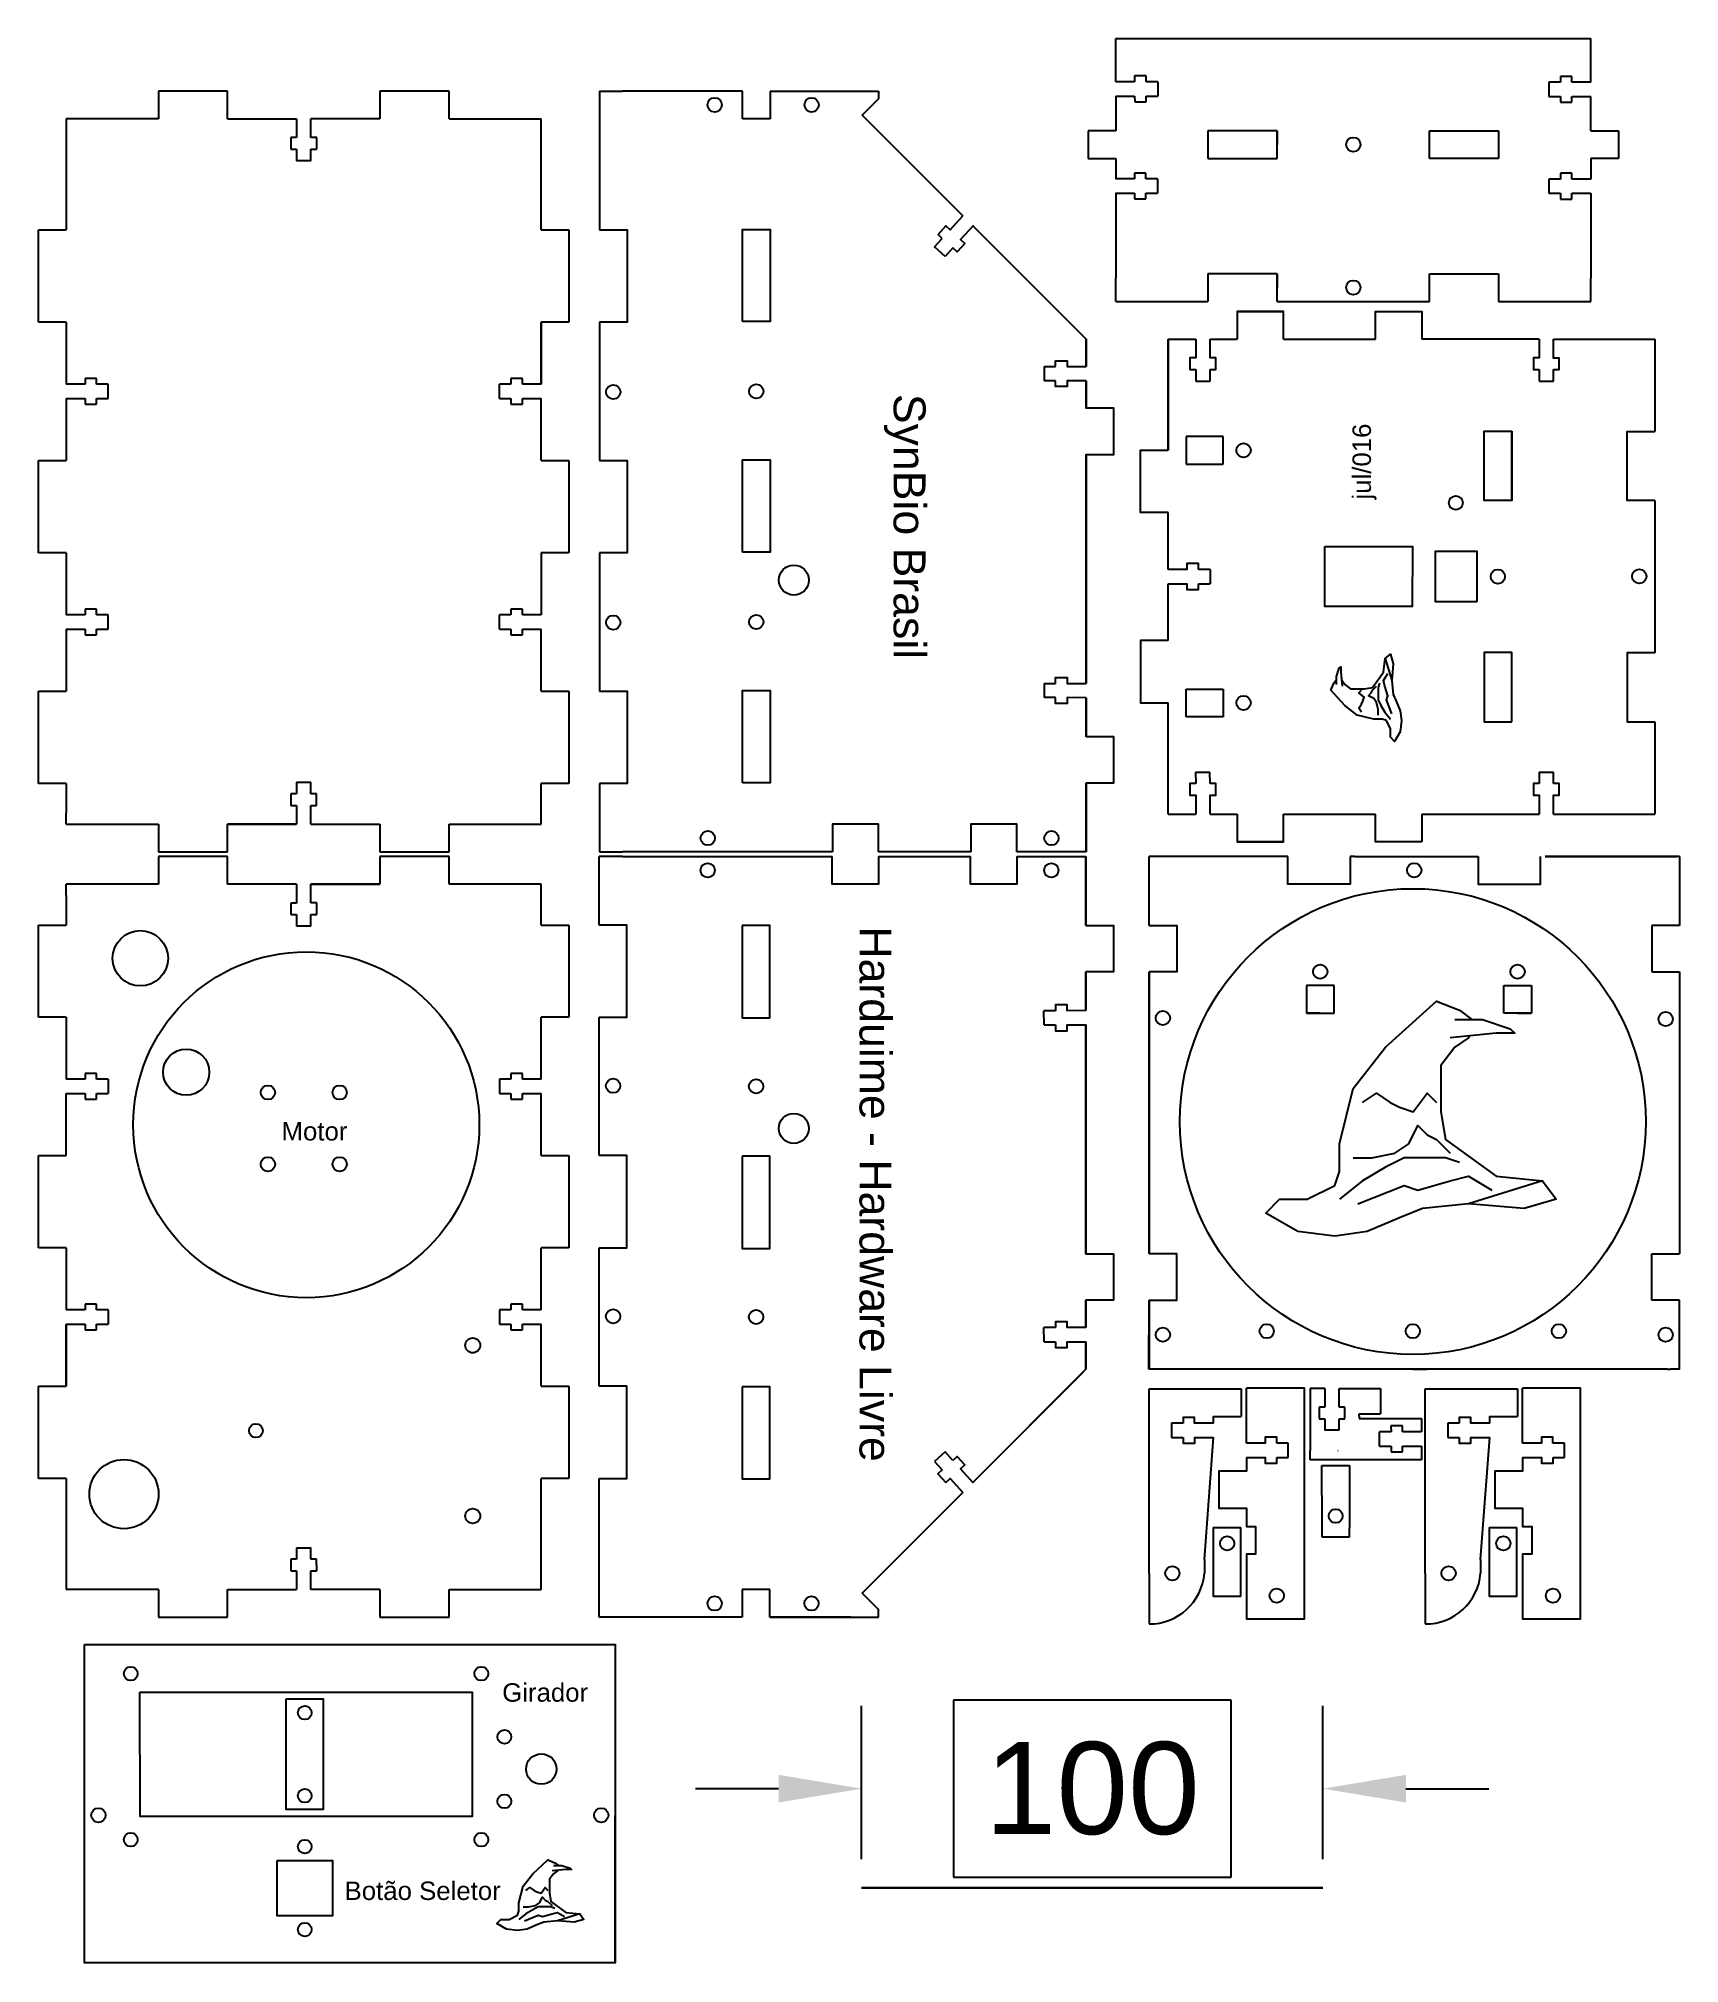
# Model space of a CAD drawing. Header units: inches. Extents: x 523 to 879, y 142 to 559.
import ezdxf

# ---------------------------------------------------------------- set-up
doc = ezdxf.new("R2010")
doc.units = ezdxf.units.IN
doc.header["$MEASUREMENT"] = 0
doc.layers.get('0').update_dxf_attribs({"color": 254, "true_color": 0xc2ced6})
doc.layers.add('Corte', color=3, linetype='Continuous')
doc.layers.add('Guia', color=1, linetype='Continuous')
doc.styles.add('Annotative', font='arial.ttf')
doc.styles.get("Standard").update_dxf_attribs({"font": 'arial.ttf', "height": 40})
doc.dimstyles.new('Annotative', dxfattribs={"dimscale": 0, "dimtxt": 0.2, "dimasz": 0.18, "dimexe": 0.18, "dimexo": 0.0625, "dimgap": -0.09, "dimtad": 0, "dimtih": 1, "dimtoh": 1, "dimdec": 0, "dimzin": 0, "dimdsep": 46, "dimtxsty": 'Annotative', "dimcen": 0.09, "dimclrt": 7, "dimadec": 0, "dimazin": 0, "dimtfac": 1, "dimtdec": 0, "dimtofl": 0, "dimtmove": 0, "dimatfit": 3, "dimfxl": 1, "dimtolj": 1, "dimtzin": 0, "dimarcsym": 0})

# ---------------------------------------------------------------- blocks, each defined once
blk = doc.blocks.new('*D8')
at = {"color": 0, "lineweight": -2, "transparency": 16777216}
for p, q in [((701.65, 164.59), (701.65, 197.85)), ((781.77, 199.07), (721.53, 199.07)), ((721.53, 199.07), (721.53, 160.64)), ((781.77, 160.64), (781.77, 199.07)), ((801.65, 164.59), (801.65, 197.85)), ((683.65, 179.85), (665.65, 179.85)), ((819.65, 179.85), (837.65, 179.85)), ((721.53, 160.64), (781.77, 160.64))]:
    blk.add_line(p, q, dxfattribs=at)
at = {"color": 0, "transparency": 16777216}
for points in [[(683.65, 182.85), (683.65, 176.85), (701.65, 179.85)], [(819.65, 182.85), (819.65, 176.85), (801.65, 179.85)]]:
    blk.add_solid(points, dxfattribs=at)
at = {"layer": 'Defpoints', "color": 0, "transparency": 16777216}
for p in [(801.65, 179.85), (701.65, 158.34), (801.65, 158.34)]:
    blk.add_point(p, dxfattribs=at)
at = {"color": 7, "transparency": 16777216, "insert": (751.65, 179.85), "char_height": 20, "attachment_point": 5, "style": 'Annotative'}
blk.add_mtext('\\A1;100', dxfattribs=at)

msp = doc.modelspace()

# ---------------------------------------------------------------- linework, layer by layer
at = {"color": 18, "lineweight": 30, "true_color": 0x000000}
msp.add_line((701.65, 158.34), (801.65, 158.34), dxfattribs=at)
at = {"layer": 'Corte'}
for points in [[(805.68, 420.24), (805.8, 420.16), (806.4, 419.26), (807.6, 418.36), (810.6, 418.36), (812.4, 418.66), (814.8, 421.96), (815.11, 424.96), (816.31, 425.86), (816.91, 423.76), (816.6, 420.16), (816.9, 417.16), (817.5, 415.66), (818.4, 413.56), (818.7, 411.46), (818.4, 409.06), (817.2, 406.96), (816.3, 407.86), (816.3, 409.66), (815.4, 411.46)], [(804.6, 419.26), (804.6, 421.06), (805.2, 422.86), (805.5, 423.16), (805.5, 421.96), (805.8, 418.96)], [(816.6, 412.96), (815.4, 415.96), (815.7, 416.86), (815.1, 418.96), (814.8, 420.16), (815.7, 421.66)], [(815.11, 424.96), (816.6, 420.16)], [(815.4, 411.46), (814.5, 411.76), (812.7, 411.76), (809.1, 412.66), (806.4, 414.76), (803.4, 418.06), (804, 419.56), (804.6, 420.36)], [(810, 413.26), (809.4, 414.16), (810, 415.06), (810.3, 415.66), (810.6, 416.56), (809.4, 417.46), (810, 418.06)], [(813.6, 412.66), (813.6, 413.86), (813.3, 415.36), (812.7, 416.26), (811.5, 416.86), (812.1, 417.46), (812.4, 418.06), (813.3, 418.96)], [(813.9, 419.56), (813.6, 418.66), (813.6, 418.06), (813.6, 417.16), (813.6, 415.96), (814.2, 414.76), (815.1, 413.26), (816.3, 411.76)], [(804.24, 310.66), (805.24, 313.66), (805.24, 319.66), (808.24, 331.66), (815.24, 340.66), (826.24, 350.66), (831.24, 348.66), (833.91, 346.66)], [(830.24, 346.66), (836.24, 346.66), (842.24, 344.66), (843.24, 343.66), (839.24, 343.66), (829.24, 342.66)], [(833.52, 343.08), (833.24, 342.66), (830.24, 340.66), (827.24, 336.66), (827.24, 326.66), (828.24, 320.66), (839.24, 312.66), (849.24, 311.66), (852.24, 307.66), (845.24, 305.66), (833.24, 306.66), (823.24, 305.66), (818.24, 303.66), (811.24, 300.66), (804.24, 299.66), (796.24, 300.66), (789.24, 304.66), (792.24, 307.66), (798.24, 307.66), (804.24, 310.66)], [(810.24, 328.66), (813.24, 330.66), (816.24, 328.66), (818.24, 327.66), (821.24, 326.66), (824.24, 330.66), (826.24, 328.66)], [(808.24, 316.66), (812.24, 316.66), (817.24, 317.66), (820.24, 319.66), (822.24, 323.66), (824.24, 321.66), (826.24, 320.66), (829.24, 317.66)], [(831.24, 315.66), (828.24, 316.66), (826.24, 316.66), (823.24, 316.66), (819.24, 316.66), (815.24, 314.66), (810.24, 311.66), (805.24, 307.66)], [(809.24, 306.66), (819.24, 310.66), (822.24, 309.66), (829.24, 311.66), (833.24, 312.66), (838.24, 309.66)], [(849.24, 311.66), (833.24, 306.66)], [(627.05, 152.4), (627.35, 153.3), (627.35, 155.1), (628.25, 158.7), (630.35, 161.4), (633.65, 164.4), (635.15, 163.8), (635.95, 163.2)], [(634.85, 163.2), (636.65, 163.2), (638.45, 162.6), (638.75, 162.3), (637.55, 162.3), (634.55, 162)], [(635.84, 162.13), (635.75, 162), (634.85, 161.4), (633.95, 160.2), (633.95, 157.2), (634.25, 155.4), (637.55, 153), (640.55, 152.7), (641.45, 151.5), (639.35, 150.9), (635.75, 151.2), (632.75, 150.9), (631.25, 150.3), (629.15, 149.4), (627.05, 149.1), (624.65, 149.4), (622.55, 150.6), (623.45, 151.5), (625.25, 151.5), (627.05, 152.4)], [(628.25, 154.2), (629.45, 154.2), (630.95, 154.5), (631.85, 155.1), (632.45, 156.3), (633.05, 155.7), (633.65, 155.4), (634.55, 154.5)], [(628.85, 157.8), (629.75, 158.4), (630.65, 157.8), (631.25, 157.5), (632.15, 157.2), (633.05, 158.4), (633.65, 157.8)], [(635.15, 153.9), (634.25, 154.2), (633.65, 154.2), (632.75, 154.2), (631.55, 154.2), (630.35, 153.6), (628.85, 152.7), (627.35, 151.5)], [(628.55, 151.2), (631.55, 152.4), (632.45, 152.1), (634.55, 152.7), (635.75, 153), (637.25, 152.1)], [(640.55, 152.7), (635.75, 151.2)]]:
    msp.add_lwpolyline(points, dxfattribs=at)
msp.add_circle((581.25, 323.82), 37.5, dxfattribs=at)
at = {"layer": 'Guia'}
for p, q in [((756.73, 550), (756.73, 559.38)), ((756.73, 559.38), (859.73, 559.38)), ((859.73, 549.92), (859.73, 559.38)), ((763.33, 551.26), (760.83, 551.26)), ((760.83, 551.26), (760.83, 550.01)), ((763.33, 550.01), (763.33, 551.26)), ((855.63, 551.17), (853.13, 551.17)), ((853.13, 551.17), (853.13, 549.92)), ((855.63, 549.92), (855.63, 551.17)), ((564.21, 547.98), (549.21, 547.98)), ((549.21, 547.98), (549.21, 541.98)), ((564.21, 541.98), (564.21, 547.98)), ((612.21, 547.98), (597.21, 547.98)), ((597.21, 547.98), (597.21, 541.98)), ((612.21, 541.98), (612.21, 547.98)), ((644.8, 547.98), (644.8, 517.86)), ((644.8, 547.98), (649.8, 547.98)), ((675.8, 547.98), (649.8, 547.98)), ((675.8, 541.98), (675.8, 547.98)), ((681.8, 547.98), (699.3, 547.98)), ((681.8, 547.98), (681.8, 541.98)), ((699.3, 547.98), (705.3, 547.98)), ((705.3, 547.98), (705.3, 546.28)), ((705.3, 547.98), (705.3, 546.28)), ((760.83, 550.01), (756.73, 550)), ((756.73, 546.9), (760.83, 546.91)), ((756.73, 546.9), (756.73, 539.38)), ((760.83, 546.91), (760.84, 545.66)), ((765.83, 550.01), (763.33, 550.01)), ((763.33, 546.91), (765.83, 546.91)), ((763.34, 545.66), (763.33, 546.91)), ((765.83, 550.01), (765.83, 546.91)), ((853.13, 549.92), (850.63, 549.92)), ((850.63, 549.92), (850.63, 546.82)), ((859.73, 549.92), (855.63, 549.92)), ((705.3, 546.28), (701.76, 542.75)), ((701.76, 542.75), (705.3, 546.28)), ((701.76, 542.75), (705.3, 546.28)), ((723.58, 520.92), (701.76, 542.75)), ((723.58, 520.92), (701.76, 542.75)), ((701.76, 542.75), (723.58, 520.92)), ((760.84, 545.66), (763.34, 545.66)), ((850.63, 546.82), (853.13, 546.82)), ((853.13, 546.82), (853.13, 545.57)), ((853.13, 545.57), (855.63, 545.57)), ((855.63, 545.57), (855.63, 546.82)), ((855.63, 546.82), (859.73, 546.82)), ((859.73, 539.38), (859.73, 546.82)), ((549.21, 541.98), (529.21, 541.98)), ((529.21, 541.98), (529.21, 517.86)), ((564.21, 541.98), (579.16, 541.98)), ((579.16, 541.98), (579.16, 537.88)), ((582.26, 537.89), (582.26, 541.99)), ((597.21, 541.98), (582.26, 541.98)), ((612.21, 541.98), (632.21, 541.98)), ((632.21, 517.86), (632.21, 541.98)), ((681.8, 541.98), (675.8, 541.98)), ((756.73, 539.38), (750.73, 539.38)), ((750.73, 539.38), (750.73, 533.38)), ((791.73, 539.38), (776.73, 539.38)), ((776.73, 539.38), (776.73, 533.38)), ((791.73, 539.38), (791.73, 536.38)), ((791.73, 533.38), (791.73, 539.38)), ((824.73, 533.38), (824.73, 539.38)), ((824.73, 539.38), (839.73, 539.38)), ((839.73, 539.38), (839.73, 533.38)), ((859.73, 539.38), (865.73, 539.38)), ((865.73, 539.38), (865.73, 533.38)), ((579.16, 537.88), (577.91, 537.88)), ((577.91, 537.88), (577.91, 535.38)), ((577.91, 535.38), (579.16, 535.38)), ((579.16, 535.38), (579.17, 532.88)), ((583.51, 537.89), (582.26, 537.89)), ((582.27, 532.89), (582.26, 535.39)), ((582.26, 535.39), (583.51, 535.39)), ((583.51, 535.39), (583.51, 537.89)), ((582.27, 532.89), (579.17, 532.89)), ((750.73, 533.38), (756.73, 533.38)), ((756.73, 533.38), (756.73, 528.94)), ((763.28, 530.19), (760.78, 530.19)), ((760.78, 530.19), (760.78, 528.94)), ((763.28, 528.94), (763.28, 530.19)), ((776.73, 533.38), (791.73, 533.38)), ((776.73, 533.38), (791.73, 533.38)), ((839.73, 533.38), (824.73, 533.38)), ((855.63, 530.16), (853.13, 530.16)), ((853.13, 530.16), (853.13, 528.91)), ((855.63, 528.91), (855.63, 530.16)), ((865.73, 533.38), (859.73, 533.38)), ((859.73, 533.38), (859.73, 528.91)), ((760.78, 528.94), (756.68, 528.94)), ((765.78, 528.95), (763.28, 528.94)), ((765.78, 528.95), (765.78, 525.85)), ((853.13, 528.91), (850.63, 528.91)), ((850.63, 528.91), (850.63, 525.81)), ((859.73, 528.91), (855.63, 528.91)), ((756.68, 525.84), (760.78, 525.84)), ((756.73, 525.84), (756.73, 507.38)), ((760.78, 525.84), (760.79, 524.59)), ((760.79, 524.59), (763.29, 524.59)), ((763.28, 525.84), (765.78, 525.85)), ((763.29, 524.59), (763.28, 525.84)), ((850.63, 525.81), (853.13, 525.81)), ((853.13, 525.81), (853.13, 524.56)), ((853.13, 524.56), (855.63, 524.56)), ((855.63, 524.56), (855.63, 525.81)), ((855.63, 525.81), (859.73, 525.81)), ((859.73, 525.81), (859.73, 507.38)), ((523.21, 497.86), (523.21, 517.86)), ((523.21, 517.86), (529.21, 517.86)), ((632.21, 517.86), (638.21, 517.86)), ((638.21, 517.86), (638.21, 497.86)), ((723.58, 520.92), (723.29, 521.22)), ((725.78, 518.73), (749.21, 495.3)), ((750.3, 494.2), (725.78, 518.73)), ((750.3, 494.2), (725.78, 518.73)), ((717.46, 514.19), (719.14, 516.04)), ((719.75, 512.11), (717.46, 514.19)), ((721.43, 513.96), (719.75, 512.11)), ((756.73, 502.38), (756.73, 507.38)), ((791.73, 508.38), (776.73, 508.38)), ((776.73, 508.38), (776.73, 502.38)), ((791.73, 508.38), (791.73, 505.38)), ((791.73, 502.38), (791.73, 508.38)), ((824.73, 502.38), (824.73, 508.38)), ((824.73, 508.38), (839.73, 508.38)), ((839.73, 508.38), (839.73, 502.38)), ((859.73, 502.38), (859.73, 507.38)), ((756.73, 502.38), (776.73, 502.38)), ((791.73, 502.38), (824.73, 502.38)), ((839.73, 502.38), (859.73, 502.38)), ((529.21, 497.86), (523.21, 497.86)), ((529.21, 497.86), (529.21, 484.41)), ((529.21, 497.86), (529.21, 484.41)), ((632.21, 497.86), (632.21, 484.41)), ((638.21, 497.86), (632.21, 497.86)), ((632.21, 484.41), (632.21, 497.86)), ((644.8, 497.86), (644.8, 467.86)), ((749.21, 495.3), (750.3, 494.2)), ((750.3, 494.2), (750.3, 488.25)), ((768.08, 494.2), (768.07, 470.09)), ((768.08, 494.2), (774.08, 494.2)), ((768.08, 494.2), (774.08, 494.2)), ((793.08, 494.2), (813.08, 494.2)), ((851.62, 494.19), (868.58, 494.19)), ((868.58, 494.19), (873.58, 494.19)), ((533.31, 484.41), (529.21, 484.41)), ((535.81, 485.66), (533.31, 485.66)), ((533.31, 485.66), (533.31, 484.41)), ((535.81, 484.41), (535.81, 485.66)), ((538.31, 484.41), (535.81, 484.41)), ((538.31, 481.31), (538.31, 484.41)), ((625.61, 484.4), (623.11, 484.4)), ((623.11, 481.3), (623.11, 484.4)), ((628.11, 485.65), (625.61, 485.65)), ((625.61, 485.65), (625.61, 484.4)), ((628.11, 484.4), (628.11, 485.65)), ((632.21, 484.41), (628.11, 484.4)), ((741.2, 488.26), (743.7, 488.26)), ((743.7, 485.16), (741.2, 485.16)), ((750.3, 485.15), (750.3, 479.2)), ((750.3, 479.2), (750.3, 485.15)), ((774.08, 487.6), (774.07, 485.1)), ((774.07, 485.1), (777.17, 485.1)), ((777.17, 485.1), (777.18, 487.6)), ((848.52, 487.6), (848.52, 485.1)), ((848.52, 485.1), (851.62, 485.09)), ((851.62, 485.09), (851.62, 487.59)), ((529.21, 481.31), (533.31, 481.31)), ((529.21, 481.31), (529.21, 467.86)), ((533.31, 481.31), (533.31, 480.06)), ((535.81, 481.31), (538.31, 481.31)), ((535.81, 480.06), (535.81, 481.31)), ((623.11, 481.3), (625.61, 481.3)), ((625.61, 481.3), (625.61, 480.05)), ((628.11, 481.3), (632.21, 481.31)), ((628.11, 480.05), (628.11, 481.3)), ((632.21, 467.86), (632.21, 481.31)), ((533.31, 480.06), (535.81, 480.06)), ((625.61, 480.05), (628.11, 480.05)), ((779.99, 473.09), (771.99, 473.09)), ((771.99, 473.09), (771.99, 470.09)), ((779.99, 467.09), (779.99, 473.09)), ((842.57, 459.2), (842.57, 474.2)), ((523.21, 447.86), (523.21, 467.86)), ((523.21, 467.86), (529.21, 467.86)), ((632.21, 467.86), (638.21, 467.86)), ((638.21, 467.86), (638.21, 447.86)), ((771.99, 470.09), (771.99, 467.09)), ((771.99, 467.09), (779.99, 467.09)), ((529.21, 447.86), (523.21, 447.86)), ((529.21, 447.86), (529.21, 434.41)), ((529.21, 447.86), (529.21, 434.41)), ((632.21, 447.86), (632.21, 434.41)), ((638.21, 447.86), (632.21, 447.86)), ((644.8, 447.86), (644.8, 417.86)), ((777.17, 444.26), (774.67, 444.26)), ((768.07, 428.81), (768.07, 441.15)), ((774.67, 441.16), (777.17, 441.16)), ((533.31, 434.41), (529.21, 434.41)), ((535.81, 435.66), (533.31, 435.66)), ((533.31, 435.66), (533.31, 434.41)), ((535.81, 434.41), (535.81, 435.66)), ((538.31, 434.41), (535.81, 434.41)), ((538.31, 431.31), (538.31, 434.41)), ((625.61, 434.41), (623.11, 434.4)), ((623.11, 431.3), (623.11, 434.4)), ((628.11, 435.66), (625.61, 435.66)), ((625.61, 435.66), (625.61, 434.41)), ((628.11, 434.41), (628.11, 435.66)), ((632.21, 434.41), (628.11, 434.41)), ((529.21, 431.31), (533.31, 431.31)), ((529.21, 431.31), (529.21, 417.86)), ((533.31, 431.31), (533.31, 430.06)), ((533.31, 430.06), (535.81, 430.06)), ((535.81, 431.31), (538.31, 431.31)), ((535.81, 430.06), (535.81, 431.31)), ((623.11, 431.3), (625.61, 431.31)), ((625.61, 431.31), (625.61, 430.06)), ((625.61, 430.06), (628.11, 430.06)), ((628.11, 430.06), (628.11, 431.31)), ((628.11, 431.31), (632.21, 431.31)), ((632.21, 417.86), (632.21, 431.31)), ((842.57, 426.2), (839.57, 426.2)), ((842.57, 411.2), (842.57, 426.2)), ((873.57, 426.19), (870.57, 426.19)), ((523.21, 397.86), (523.21, 417.86)), ((523.21, 417.86), (529.21, 417.86)), ((632.21, 417.86), (638.21, 417.86)), ((638.21, 417.86), (638.21, 397.86)), ((741.2, 419.54), (743.7, 419.54)), ((771.99, 415.31), (771.99, 418.31)), ((771.99, 418.31), (779.99, 418.31)), ((779.99, 418.31), (779.99, 412.31)), ((743.7, 416.44), (741.2, 416.44)), ((750.3, 407.98), (750.3, 416.43)), ((771.99, 412.31), (771.99, 415.31)), ((768.07, 391.2), (768.07, 411.2)), ((779.99, 412.31), (771.99, 412.31)), ((529.21, 397.86), (523.21, 397.86)), ((529.21, 397.86), (529.21, 391.48)), ((579.15, 398.08), (582.25, 398.09)), ((579.15, 398.08), (579.15, 395.58)), ((582.25, 395.59), (582.25, 398.09)), ((638.21, 397.86), (632.21, 397.86)), ((632.21, 397.73), (632.21, 397.86)), ((632.21, 391.48), (632.21, 397.73)), ((644.8, 397.86), (644.8, 382.98)), ((750.3, 382.98), (750.3, 397.98)), ((774.06, 400.3), (774.07, 397.8)), ((777.17, 397.8), (777.16, 400.3)), ((848.52, 400.29), (848.52, 397.79)), ((851.62, 397.8), (851.62, 400.3)), ((579.15, 395.58), (577.9, 395.58)), ((577.9, 395.58), (577.9, 393.08)), ((577.9, 393.08), (579.15, 393.08)), ((579.15, 393.08), (579.16, 388.98)), ((583.5, 395.59), (582.25, 395.59)), ((582.26, 388.99), (582.25, 393.09)), ((582.25, 393.09), (583.5, 393.09)), ((583.5, 393.09), (583.5, 395.59)), ((529.21, 388.98), (529.21, 391.48)), ((529.21, 388.98), (549.21, 388.98)), ((549.21, 388.98), (549.21, 382.98)), ((579.16, 388.98), (564.21, 388.98)), ((564.21, 388.98), (579.16, 388.98)), ((564.21, 382.98), (564.21, 388.98)), ((582.26, 388.99), (597.21, 388.99)), ((597.21, 388.98), (597.21, 382.98)), ((612.21, 388.98), (632.21, 388.98)), ((612.21, 382.98), (612.21, 388.98)), ((632.21, 388.98), (632.21, 391.48)), ((750.3, 382.98), (750.3, 388.48)), ((750.3, 388.48), (750.3, 388.48)), ((768.07, 391.2), (774.07, 391.2)), ((774.07, 391.2), (774.07, 391.2)), ((777.17, 391.2), (783.07, 391.2)), ((823.07, 391.2), (848.53, 391.19)), ((849.07, 391.2), (849.07, 391.2)), ((851.63, 391.2), (868.57, 391.19)), ((868.57, 391.19), (873.57, 391.19)), ((549.21, 382.98), (564.21, 382.98)), ((564.21, 382.02), (549.21, 382.02)), ((549.21, 382.02), (549.21, 376.02)), ((564.21, 376.02), (564.21, 382.02)), ((597.21, 382.98), (612.21, 382.98)), ((612.21, 382.02), (597.21, 382.02)), ((597.21, 382.02), (597.21, 376.02)), ((612.21, 376.02), (612.21, 382.02)), ((644.78, 367.14), (644.78, 382.02)), ((649.78, 382.02), (644.78, 382.02)), ((644.8, 382.98), (649.8, 382.98)), ((649.78, 382.02), (695.28, 382)), ((678.3, 382.98), (649.8, 382.98)), ((695.3, 382.98), (678.3, 382.98)), ((705.28, 382), (725.28, 382)), ((725.3, 382.98), (705.3, 382.98)), ((730.09, 383.09), (730.09, 383.09)), ((730.09, 383.09), (730.09, 383.09)), ((730.09, 383.09), (730.09, 383.09)), ((730.09, 383.09), (730.09, 383.09)), ((735.28, 382), (750.28, 382.02)), ((750.3, 382.98), (735.3, 382.98)), ((736.75, 382.02), (737.75, 382.02)), ((750.28, 382.02), (750.28, 367.02)), ((750.28, 382.02), (750.28, 376.52)), ((750.28, 367.02), (750.28, 382.02)), ((763.95, 367.02), (763.95, 382.02)), ((794.06, 382.02), (763.95, 382.02)), ((808.56, 382.02), (807.56, 382.02)), ((808.56, 382.02), (835.34, 382.02)), ((878.34, 382.02), (849.84, 382.02)), ((849.84, 382.02), (878.34, 382.02)), ((878.95, 382.02), (878.34, 382.02)), ((878.95, 382.02), (878.95, 367.02)), ((549.21, 376.02), (529.21, 376.02)), ((529.21, 373.52), (529.21, 376.02)), ((579.16, 376.01), (564.21, 376.01)), ((579.16, 376.01), (579.16, 371.91)), ((582.26, 376.02), (597.21, 376.02)), ((597.21, 376.02), (582.26, 376.02)), ((582.26, 371.92), (582.26, 376.02)), ((632.21, 376.02), (612.21, 376.02)), ((632.21, 373.52), (632.21, 376.02)), ((750.28, 376.52), (750.28, 376.52)), ((529.21, 373.52), (529.21, 367.27)), ((579.16, 371.91), (577.91, 371.91)), ((577.91, 371.91), (577.92, 369.41)), ((583.51, 371.92), (582.26, 371.92)), ((583.52, 369.42), (583.51, 371.92)), ((632.21, 367.14), (632.21, 373.52)), ((577.92, 369.41), (579.17, 369.41)), ((579.17, 369.41), (579.17, 366.91)), ((582.27, 366.92), (582.27, 369.42)), ((582.27, 369.42), (583.52, 369.42)), ((523.21, 347.14), (523.21, 367.14)), ((523.21, 367.14), (529.21, 367.14)), ((529.21, 367.27), (529.21, 367.14)), ((582.27, 366.92), (579.17, 366.91)), ((632.21, 367.14), (638.21, 367.14)), ((638.21, 367.14), (638.21, 347.14)), ((878.95, 367.02), (872.95, 367.02)), ((872.95, 367.02), (872.95, 357.02)), ((750.28, 357.02), (750.28, 348.57)), ((763.95, 357.02), (763.95, 295.8)), ((872.95, 357.02), (878.95, 357.02)), ((878.95, 357.02), (878.95, 295.8)), ((804.06, 354.02), (798.06, 354.02)), ((798.06, 354.02), (798.06, 348.02)), ((804.06, 348.02), (804.06, 354.02)), ((840.84, 348.02), (840.84, 354.02)), ((840.84, 354.02), (846.84, 354.02)), ((846.84, 354.02), (846.84, 348.02)), ((529.21, 347.14), (523.21, 347.14)), ((529.21, 347.14), (529.21, 333.69)), ((632.21, 333.69), (632.21, 347.14)), ((638.21, 347.14), (632.21, 347.14)), ((644.78, 317.14), (644.78, 347.14)), ((743.68, 348.56), (741.18, 348.56)), ((801.06, 348.02), (798.06, 348.02)), ((798.06, 348.02), (804.06, 348.02)), ((798.45, 348.02), (801.45, 348.02)), ((846.84, 348.02), (840.84, 348.02)), ((843.84, 348.02), (846.84, 348.02)), ((741.19, 345.46), (743.69, 345.46)), ((535.81, 334.94), (533.31, 334.94)), ((533.31, 334.94), (533.31, 333.69)), ((535.81, 333.69), (535.81, 334.94)), ((628.11, 334.94), (625.61, 334.94)), ((625.61, 334.94), (625.61, 333.69)), ((628.11, 333.69), (628.11, 334.94)), ((533.31, 333.69), (529.21, 333.69)), ((529.21, 317.14), (529.21, 330.59)), ((529.21, 330.59), (533.31, 330.59)), ((533.31, 330.59), (533.31, 329.34)), ((538.31, 333.7), (535.81, 333.69)), ((535.81, 330.59), (538.31, 330.6)), ((535.81, 329.34), (535.81, 330.59)), ((538.31, 333.7), (538.31, 330.6)), ((625.61, 333.69), (623.11, 333.69)), ((623.11, 333.69), (623.11, 330.59)), ((623.11, 330.59), (625.61, 330.59)), ((625.61, 330.59), (625.61, 329.34)), ((632.21, 333.69), (628.11, 333.69)), ((628.11, 329.34), (628.11, 330.59)), ((628.11, 330.59), (632.21, 330.59)), ((632.21, 317.14), (632.21, 330.59)), ((632.21, 317.14), (632.21, 330.59)), ((533.31, 329.34), (535.81, 329.34)), ((625.61, 329.34), (628.11, 329.34)), ((523.21, 297.14), (523.21, 317.14)), ((523.21, 317.14), (529.21, 317.14)), ((632.21, 317.14), (638.21, 317.14)), ((638.21, 317.14), (638.21, 297.14)), ((529.21, 297.14), (523.21, 297.14)), ((529.21, 297.14), (529.21, 283.69)), ((632.21, 283.69), (632.21, 297.14)), ((638.21, 297.14), (632.21, 297.14)), ((644.78, 267.14), (644.78, 297.14)), ((872.95, 285.8), (872.95, 295.8)), ((872.95, 295.8), (878.95, 295.8)), ((535.8, 284.95), (533.3, 284.95)), ((533.3, 284.95), (533.3, 283.7)), ((535.8, 283.7), (535.8, 284.95)), ((628.11, 284.94), (625.61, 284.94)), ((625.61, 284.94), (625.61, 283.69)), ((628.11, 283.69), (628.11, 284.94)), ((750.28, 279.85), (750.28, 285.8)), ((750.28, 285.8), (750.28, 279.85)), ((763.94, 270.8), (763.95, 285.8)), ((763.95, 285.8), (763.95, 270.8)), ((763.95, 270.8), (763.95, 285.8)), ((878.95, 285.8), (872.95, 285.8)), ((878.94, 270.8), (878.95, 285.8)), ((533.3, 283.7), (529.2, 283.69)), ((529.21, 280.59), (533.31, 280.6)), ((529.21, 267.14), (529.21, 280.59)), ((529.21, 280.59), (529.21, 267.14)), ((533.31, 280.6), (533.31, 279.35)), ((538.3, 283.7), (535.8, 283.7)), ((535.81, 280.6), (538.31, 280.6)), ((535.81, 279.35), (535.81, 280.6)), ((538.3, 283.7), (538.31, 280.6)), ((625.61, 283.69), (623.11, 283.69)), ((623.11, 283.69), (623.11, 280.59)), ((623.11, 280.59), (625.61, 280.59)), ((625.61, 280.59), (625.61, 279.34)), ((632.21, 283.69), (628.11, 283.69)), ((628.11, 279.34), (628.11, 280.59)), ((628.11, 280.59), (632.21, 280.59)), ((632.21, 267.14), (632.21, 280.59)), ((632.21, 267.14), (632.21, 280.59)), ((743.68, 279.84), (741.18, 279.84)), ((533.31, 279.35), (535.81, 279.35)), ((625.61, 279.34), (628.11, 279.34)), ((741.19, 276.74), (743.69, 276.74)), ((750.28, 270.8), (750.28, 276.75)), ((750.28, 270.8), (725.76, 246.27)), ((750.28, 270.8), (725.76, 246.27)), ((725.76, 246.27), (749.2, 269.7)), ((749.2, 269.7), (750.28, 270.8)), ((876.33, 270.8), (763.94, 270.8)), ((821.14, 270.8), (824.14, 270.8)), ((876.33, 270.8), (876.94, 270.8)), ((878.94, 270.8), (876.94, 270.8)), ((523.21, 247.14), (523.21, 267.14)), ((523.21, 267.14), (529.21, 267.14)), ((632.21, 267.14), (638.21, 267.14)), ((638.21, 267.14), (638.21, 247.14)), ((763.95, 226.56), (763.95, 266.56)), ((763.95, 266.56), (783.95, 266.56)), ((783.95, 266.56), (783.95, 260.56)), ((785.05, 254.79), (785.05, 266.69)), ((800.91, 266.65), (798.91, 266.65)), ((798.91, 266.65), (798.91, 253.14)), ((802.06, 266.65), (800.91, 266.65)), ((802.06, 266.65), (802.07, 262.55)), ((805.17, 262.56), (805.16, 266.66)), ((805.16, 266.66), (806.16, 266.66)), ((806.16, 266.66), (809.51, 266.65)), ((809.51, 266.65), (814.11, 266.65)), ((814.11, 266.65), (814.11, 261.15)), ((823.82, 226.56), (823.82, 266.56)), ((823.82, 266.56), (843.82, 266.56)), ((843.82, 266.56), (843.82, 260.56)), ((844.92, 254.79), (844.93, 266.69)), ((771.34, 259.1), (768.84, 259.1)), ((768.84, 259.1), (768.85, 256)), ((802.07, 262.55), (800.82, 262.55)), ((800.82, 262.55), (800.82, 260.05)), ((800.82, 260.05), (802.07, 260.05)), ((802.07, 260.05), (802.07, 257.55)), ((806.42, 262.56), (805.17, 262.56)), ((805.17, 260.06), (806.42, 260.06)), ((805.17, 257.56), (805.17, 260.06)), ((806.42, 260.06), (806.42, 262.56)), ((809.51, 260.65), (809.51, 261.15)), ((809.51, 261.15), (814.11, 261.15)), ((809.51, 260.65), (809.51, 260.15)), ((809.51, 260.15), (822.51, 260.15)), ((822.51, 260.15), (823.01, 260.15)), ((823.01, 260.15), (823.01, 257.26)), ((831.22, 259.1), (828.72, 259.1)), ((828.72, 259.1), (828.72, 256)), ((768.85, 256), (771.35, 256)), ((775.95, 229.56), (777.95, 256.01)), ((794.15, 254.8), (791.65, 254.8)), ((794.15, 251.7), (794.15, 254.8)), ((805.17, 257.56), (802.07, 257.56)), ((816.41, 257.25), (813.91, 257.25)), ((813.91, 254.15), (813.91, 257.25)), ((818.9, 258.5), (816.4, 258.5)), ((816.4, 258.5), (816.41, 257.25)), ((818.91, 257.25), (818.9, 258.5)), ((823.01, 257.26), (818.91, 257.25)), ((828.72, 256), (831.22, 256)), ((835.82, 229.56), (837.82, 256.01)), ((854.02, 254.8), (851.52, 254.8)), ((854.03, 251.7), (854.03, 254.8)), ((719.73, 252.89), (717.44, 250.81)), ((717.44, 250.81), (719.12, 248.96)), ((721.41, 251.04), (719.73, 252.89)), ((791.65, 251.7), (794.15, 251.7)), ((798.91, 251.14), (798.91, 253.14)), ((823.01, 251.14), (798.91, 251.14)), ((804.94, 253.14), (804.9, 253.14)), ((813.91, 254.15), (816.41, 254.15)), ((816.41, 254.15), (816.41, 252.9)), ((816.41, 252.9), (818.91, 252.9)), ((818.91, 254.15), (823.01, 254.16)), ((818.91, 252.9), (818.91, 254.15)), ((823.01, 254.16), (823.01, 253.14)), ((823.01, 253.14), (823.01, 251.14)), ((851.53, 251.7), (854.03, 251.7)), ((529.21, 247.14), (523.21, 247.14)), ((529.21, 247.14), (529.21, 223.02)), ((638.21, 247.14), (632.21, 247.14)), ((632.21, 223.02), (632.21, 247.14)), ((644.78, 217.02), (644.78, 247.14)), ((801.38, 243.46), (801.38, 249.96)), ((801.38, 249.96), (807.38, 249.96)), ((807.38, 249.96), (807.38, 236.45)), ((723.57, 244.08), (701.74, 222.25)), ((723.57, 244.08), (701.74, 222.25)), ((701.74, 222.25), (723.57, 244.08)), ((723.57, 244.08), (723.27, 243.78)), ((801.38, 243.46), (801.38, 236.45)), ((777.84, 236.52), (777.84, 221.52)), ((777.84, 236.52), (783.84, 236.52)), ((783.84, 221.52), (783.84, 236.52)), ((801.38, 236.45), (801.38, 234.45)), ((801.38, 234.45), (807.39, 234.45)), ((807.39, 234.45), (807.38, 236.45)), ((837.72, 236.52), (837.72, 221.52)), ((837.72, 236.52), (843.72, 236.52)), ((843.72, 221.52), (843.72, 236.52)), ((579.15, 229.61), (577.9, 229.61)), ((577.9, 229.61), (577.91, 227.11)), ((579.15, 232.11), (579.15, 229.61)), ((579.15, 232.11), (582.25, 232.11)), ((582.25, 229.62), (582.25, 232.12)), ((583.5, 229.62), (582.25, 229.62)), ((583.51, 227.12), (583.5, 229.62)), ((577.91, 227.11), (579.16, 227.11)), ((579.16, 227.11), (579.16, 223.01)), ((582.26, 223.02), (582.26, 227.12)), ((582.26, 227.12), (583.51, 227.12)), ((763.95, 226.56), (763.95, 218.56)), ((775.95, 229.56), (775.95, 226.56)), ((823.82, 226.56), (823.82, 218.56)), ((835.82, 229.56), (835.82, 226.56)), ((549.21, 223.02), (529.21, 223.02)), ((549.21, 223.02), (549.21, 217.02)), ((564.21, 223.02), (579.16, 223.02)), ((564.21, 217.02), (564.21, 223.02)), ((597.21, 223.02), (582.26, 223.02)), ((597.21, 223.02), (597.21, 217.02)), ((612.21, 223.02), (632.21, 223.02)), ((612.21, 217.02), (612.21, 223.02)), ((681.78, 223.02), (675.78, 223.02)), ((675.78, 223.02), (675.78, 217.02)), ((681.78, 217.02), (681.78, 223.02)), ((705.28, 218.72), (701.74, 222.25)), ((701.74, 222.25), (705.28, 218.72)), ((701.74, 222.25), (705.28, 218.72)), ((783.84, 221.52), (777.84, 221.52)), ((843.72, 221.52), (837.72, 221.52)), ((705.28, 217.02), (705.28, 218.72)), ((705.28, 217.02), (705.28, 218.72)), ((763.95, 218.56), (763.95, 215.56)), ((823.82, 218.56), (823.82, 215.56)), ((549.21, 217.02), (564.21, 217.02)), ((597.21, 217.02), (612.21, 217.02)), ((649.78, 217.02), (644.78, 217.02)), ((675.78, 217.02), (649.78, 217.02)), ((675.78, 217.02), (665.78, 217.02)), ((675.78, 217.02), (669.78, 217.02)), ((675.78, 217.02), (675.78, 217.02)), ((675.78, 217.02), (675.78, 217.02)), ((675.78, 217.02), (675.78, 217.02)), ((675.78, 217.02), (675.78, 217.02)), ((681.78, 217.02), (699.28, 217.02)), ((699.28, 217.02), (681.78, 217.02)), ((681.78, 217.02), (690.78, 217.02)), ((690.78, 217.02), (681.78, 217.02)), ((699.28, 217.02), (681.78, 217.02)), ((681.78, 217.02), (690.78, 217.02)), ((699.28, 217.02), (705.28, 217.02)), ((533.2, 142.1), (533.2, 174.1)), ((648.2, 141.94), (648.2, 173.94))]:
    msp.add_line(p, q, dxfattribs=at)
for points in [[(644.8, 517.86), (650.8, 517.86), (650.8, 497.86), (644.8, 497.86)], [(675.8, 497.98), (675.8, 517.98)], [(719.14, 516.04), (718.21, 516.88), (719.9, 518.73), (720.82, 517.89), (723.58, 520.92)], [(725.87, 518.84), (723.11, 515.81), (724.04, 514.96), (722.36, 513.12), (721.43, 513.96)], [(783.08, 500.2), (793.08, 500.2)], [(793.08, 494.2), (793.08, 500.2), (783.08, 500.2), (783.08, 494.2)], [(813.08, 500.2), (823.08, 500.2)], [(813.08, 494.2), (813.08, 500.2), (823.08, 500.2), (823.08, 494.2)], [(750.3, 494.2), (750.3, 488.25)], [(750.3, 488.25), (750.3, 494.2)], [(768.07, 470.09), (768.08, 494.2)], [(768.08, 494.2), (774.08, 494.2)], [(774.08, 494.2), (774.08, 490.1), (772.83, 490.1), (772.83, 487.6), (774.08, 487.6)], [(777.18, 494.2), (783.08, 494.2)], [(777.18, 487.6), (778.43, 487.6), (778.43, 490.1), (777.18, 490.1), (777.18, 494.2)], [(848.52, 494.2), (823.08, 494.2)], [(848.52, 494.2), (848.52, 490.1), (847.27, 490.1), (847.27, 487.6), (848.52, 487.6)], [(851.62, 487.59), (852.87, 487.59), (852.87, 490.09), (851.62, 490.09), (851.62, 494.19)], [(873.58, 494.19), (873.57, 474.19)], [(743.7, 488.26), (743.7, 489.51), (746.2, 489.5), (746.2, 488.25), (750.3, 488.25)], [(741.2, 488.26), (741.2, 485.16)], [(750.3, 485.15), (746.2, 485.15), (746.2, 483.9), (743.7, 483.91), (743.7, 485.16)], [(750.3, 485.15), (750.3, 479.2)], [(750.3, 419.53), (750.3, 469.2), (756.3, 469.2), (756.3, 479.2), (750.3, 479.2), (750.3, 485.15)], [(873.57, 459.19), (867.57, 459.19), (867.57, 474.19), (873.57, 474.19)], [(644.8, 467.86), (650.8, 467.86), (650.8, 447.86), (644.8, 447.86)], [(675.8, 447.98), (675.8, 467.98)], [(750.3, 469.2), (750.3, 419.53)], [(768.07, 456.59), (762.07, 456.59), (762.07, 470.09), (768.07, 470.09)], [(873.57, 459.19), (873.57, 426.19)], [(768.07, 444.25), (768.07, 456.59)], [(802.04, 449.2), (821.04, 449.2), (821.03, 436.2), (802.03, 436.2), (802.04, 449.2)], [(835.03, 437.2), (826.03, 437.2), (826.04, 448.2), (835.04, 448.2), (835.03, 437.2)], [(774.67, 444.26), (774.67, 445.51), (772.17, 445.5), (772.17, 444.25), (768.07, 444.25)], [(777.17, 444.26), (777.17, 441.16)], [(768.07, 441.15), (772.17, 441.15), (772.17, 439.9), (774.67, 439.91), (774.67, 441.16)], [(768.07, 428.81), (768.07, 441.15)], [(768.07, 428.81), (762.07, 428.81), (762.07, 415.31), (768.07, 415.31)], [(873.57, 426.19), (867.57, 426.19), (867.57, 411.19), (873.57, 411.19)], [(644.8, 417.86), (650.8, 417.86), (650.8, 397.86), (644.8, 397.86)], [(675.8, 397.98), (675.8, 417.98)], [(741.2, 419.54), (741.2, 416.44)], [(743.7, 419.54), (743.7, 420.79), (746.2, 420.79), (746.2, 419.54), (750.3, 419.53)], [(750.3, 416.43), (746.2, 416.44), (746.2, 415.19), (743.7, 415.19), (743.7, 416.44)], [(750.3, 416.43), (750.3, 407.98)], [(750.3, 407.98), (750.3, 416.43)], [(768.07, 391.2), (768.07, 415.31)], [(873.57, 411.19), (873.57, 391.19)], [(750.3, 397.98), (756.3, 397.98), (756.3, 407.98), (750.3, 407.98)], [(750.3, 397.98), (750.3, 382.98)], [(774.07, 397.8), (772.82, 397.8), (772.82, 395.3), (774.07, 395.3), (774.07, 391.2)], [(774.06, 400.3), (777.16, 400.3)], [(777.17, 391.2), (777.17, 395.3), (778.42, 395.3), (778.42, 397.8), (777.17, 397.8)], [(848.52, 397.79), (847.27, 397.79), (847.27, 395.29), (848.52, 395.29), (848.53, 391.19)], [(848.52, 400.29), (851.62, 400.3)], [(851.63, 391.2), (851.62, 395.3), (852.87, 395.3), (852.87, 397.8), (851.62, 397.8)], [(705.3, 382.98), (705.3, 388.98), (695.3, 388.98), (695.3, 382.98)], [(735.3, 382.98), (735.3, 388.98), (725.3, 388.98), (725.3, 382.98)], [(768.07, 391.2), (774.07, 391.2)], [(783.07, 391.2), (783.07, 385.2), (793.07, 385.2), (793.07, 391.2)], [(793.07, 391.2), (813.07, 391.2)], [(823.07, 385.2), (813.07, 385.2), (813.07, 391.2)], [(823.07, 391.2), (823.07, 385.2)], [(793.07, 385.2), (783.07, 385.2)], [(823.07, 385.2), (813.07, 385.2)], [(705.28, 382), (705.28, 376), (695.28, 376), (695.28, 382)], [(735.28, 382), (735.28, 376), (725.28, 376), (725.28, 382)], [(750.28, 367.02), (750.28, 382.02)], [(750.3, 382.98), (750.3, 382.98)], [(807.56, 382.02), (807.56, 376.02), (794.06, 376.02), (794.06, 382.02)], [(835.34, 382.02), (835.34, 376.02), (848.84, 376.02), (848.84, 382.02)], [(644.78, 347.14), (650.78, 347.14), (650.78, 367.14), (644.78, 367.14)], [(675.78, 367.02), (675.78, 347.02)], [(750.28, 367.02), (756.28, 367.02), (756.28, 357.02), (750.28, 357.02)], [(763.95, 367.02), (769.95, 367.02), (769.95, 357.02), (763.95, 357.02)], [(750.28, 348.57), (750.28, 357.02)], [(750.28, 357.02), (750.28, 348.57)], [(763.95, 295.8), (763.95, 357.02)], [(741.19, 345.46), (741.18, 348.56)], [(750.28, 348.57), (746.18, 348.56), (746.18, 349.81), (743.68, 349.81), (743.68, 348.56)], [(743.69, 345.46), (743.69, 344.21), (746.19, 344.21), (746.19, 345.46), (750.29, 345.47)], [(750.28, 295.8), (750.28, 345.47)], [(750.28, 345.47), (750.28, 295.8), (756.28, 295.8), (756.28, 285.8), (750.28, 285.8), (750.28, 279.85)], [(644.78, 297.14), (650.78, 297.14), (650.78, 317.14), (644.78, 317.14)], [(675.78, 317.02), (675.78, 297.02)], [(763.95, 285.8), (769.95, 285.8), (769.95, 295.8), (763.95, 295.8)], [(750.28, 279.85), (750.28, 285.8)], [(741.19, 276.74), (741.18, 279.84)], [(750.28, 279.85), (746.18, 279.84), (746.18, 281.09), (743.68, 281.09), (743.68, 279.84)], [(743.69, 276.74), (743.69, 275.49), (746.19, 275.49), (746.19, 276.74), (750.29, 276.75)], [(750.28, 270.8), (750.28, 276.75)], [(750.28, 276.75), (750.28, 270.8)], [(644.78, 247.14), (650.78, 247.14), (650.78, 267.14), (644.78, 267.14)], [(675.78, 267.02), (675.78, 247.02)], [(785.05, 251.69), (785.05, 248.69), (779.05, 248.69), (779.05, 240.69), (785.05, 240.69), (785.05, 236.69), (787.05, 236.69), (787.05, 230.69), (785.05, 230.69), (785.05, 216.69), (797.64, 216.69), (797.64, 266.69), (785.05, 266.69)], [(844.93, 251.69), (844.93, 248.69), (838.93, 248.69), (838.93, 240.69), (844.93, 240.69), (844.93, 236.69), (846.93, 236.69), (846.93, 230.69), (844.93, 230.69), (844.93, 216.69), (857.51, 216.69), (857.51, 266.69), (844.93, 266.69)], [(777.94, 259.11), (773.84, 259.11), (773.84, 260.36), (771.34, 260.35), (771.34, 259.1)], [(777.94, 259.11), (777.94, 260.56), (783.95, 260.56)], [(837.82, 259.11), (833.72, 259.11), (833.72, 260.36), (831.22, 260.35), (831.22, 259.1)], [(837.82, 259.11), (837.82, 260.56), (843.82, 260.56)], [(771.35, 256), (771.35, 254.75), (773.85, 254.76), (773.85, 256.01), (777.95, 256.01)], [(791.65, 254.8), (791.65, 256.05), (789.15, 256.05), (789.15, 254.8), (785.05, 254.79)], [(831.22, 256), (831.22, 254.75), (833.72, 254.76), (833.72, 256.01), (837.82, 256.01)], [(851.52, 254.8), (851.52, 256.05), (849.02, 256.05), (849.02, 254.8), (844.92, 254.79)], [(725.86, 246.16), (723.1, 249.19), (724.02, 250.04), (722.34, 251.88), (721.41, 251.04)], [(785.05, 251.69), (789.15, 251.7), (789.15, 250.45), (791.65, 250.45), (791.65, 251.7)], [(844.93, 251.69), (849.03, 251.7), (849.03, 250.45), (851.53, 250.45), (851.53, 251.7)], [(719.12, 248.96), (718.2, 248.12), (719.88, 246.27), (720.81, 247.11), (723.57, 244.08)], [(681.78, 217.02), (705.28, 217.02)]]:
    msp.add_lwpolyline(points, dxfattribs=at)
for points in [[(675.8, 497.98), (675.8, 517.98), (681.8, 517.98), (681.8, 497.98)], [(842.57, 474.2), (842.57, 459.2), (836.57, 459.2), (836.57, 474.2)], [(675.8, 447.98), (675.8, 467.98), (681.8, 467.98), (681.8, 447.98)], [(842.57, 411.2), (842.57, 426.2), (836.57, 426.2), (836.57, 411.2)], [(675.8, 397.98), (675.8, 417.98), (681.8, 417.98), (681.8, 397.98)], [(750.3, 407.98), (750.3, 407.98), (750.3, 407.98), (750.3, 407.98)], [(675.78, 367.02), (675.78, 347.02), (681.78, 347.02), (681.78, 367.02)], [(750.28, 357.02), (750.28, 357.02), (750.28, 357.02), (750.28, 357.02)], [(675.78, 317.02), (675.78, 297.02), (681.78, 297.02), (681.78, 317.02)], [(675.78, 267.02), (675.78, 247.02), (681.78, 247.02), (681.78, 267.02)], [(533.2, 211.1), (648.2, 211.1), (648.2, 142.1), (533.2, 142.1)], [(545.2, 200.79), (617.2, 200.79), (617.22, 173.79), (545.22, 173.79)], [(576.92, 199.32), (584.92, 199.32), (584.92, 175.32), (576.92, 175.32)], [(574.92, 164.29), (586.92, 164.29), (586.92, 152.29), (574.92, 152.29)]]:
    msp.add_lwpolyline(points, close=True, dxfattribs=at)
for centre, radius in [((669.8, 544.98), 1.55), ((690.8, 544.98), 1.55), ((808.23, 536.38), 1.55), ((808.23, 505.38), 1.55), ((647.8, 482.73), 1.55), ((678.8, 482.86), 1.55), ((784.44, 470.09), 1.55), ((830.47, 458.7), 1.5), ((686.96, 441.94), 3.25), ((839.57, 442.7), 1.55), ((870.22, 442.74), 1.55), ((647.8, 432.73), 1.55), ((678.8, 432.86), 1.55), ((784.44, 415.31), 1.55), ((668.3, 385.98), 1.55), ((742.8, 385.98), 1.55), ((668.28, 379), 1.55), ((742.78, 379), 1.55), ((821.44, 379.02), 1.55), ((821.14, 324.52), 50.5), ((545.28, 359.93), 6), ((801.06, 357.02), 1.55), ((843.84, 357.02), 1.55), ((766.95, 346.96), 1.55), ((875.95, 346.74), 1.55), ((555.23, 335.22), 5), ((572.94, 330.82), 1.55), ((588.5, 330.82), 1.55), ((647.78, 332.27), 1.55), ((678.78, 332.14), 1.55), ((686.94, 323.04), 3.25), ((572.94, 315.26), 1.55), ((588.5, 315.26), 1.55), ((647.78, 282.27), 1.55), ((678.78, 282.14), 1.55), ((766.95, 278.29), 1.55), ((789.47, 279.06), 1.55), ((821.14, 279.06), 1.55), ((852.8, 279.06), 1.55), ((875.95, 278.29), 1.55), ((617.34, 275.98), 1.62), ((570.34, 257.48), 1.5), ((541.73, 243.73), 7.5), ((617.34, 238.98), 1.62), ((804.41, 238.98), 1.5), ((780.89, 233.04), 1.55), ((840.76, 233.04), 1.55), ((769.02, 226.56), 1.55), ((828.89, 226.56), 1.55), ((669.78, 220.02), 1.55), ((690.78, 220.02), 1.55), ((791.64, 221.71), 1.55), ((851.51, 221.71), 1.55), ((543.2, 204.79), 1.5), ((619.2, 204.79), 1.5), ((580.92, 196.32), 1.5), ((624.2, 191.1), 1.5), ((632.2, 184.1), 3.3), ((580.92, 178.32), 1.5), ((536.2, 174.1), 1.55), ((624.2, 177.1), 1.5), ((645.2, 174.1), 1.55), ((543.2, 168.79), 1.5), ((580.92, 167.29), 1.5), ((619.2, 168.79), 1.5), ((580.92, 149.29), 1.5)]:
    msp.add_circle(centre, radius, dxfattribs=at)
for centre in [(764.02, 227.53), (823.89, 227.53)]:
    msp.add_arc(centre, 11.97, 269.6715, 355.3494, dxfattribs=at)

# ---------------------------------------------------------------- texts
at = {"layer": 'Corte'}
for s, p in [('SynBio Brasil', (708.58, 482.32)), ('Harduime - Hardware Livre', (701.19, 366.84))]:
    msp.add_text(s, height=6.9242, rotation=270, dxfattribs=at).set_placement(p)
at = {"layer": 'Corte', "color": 244, "true_color": 0x991b1e}
msp.add_text('jul/016', height=4, rotation=89.9962, dxfattribs=at).set_placement((812.06, 459.41))
at = {"layer": 'Corte'}
for s, p in [('Girador', (623.73, 198.71)), ('Botão Seletor', (589.56, 155.71))]:
    msp.add_text(s, height=4, dxfattribs=at).set_placement(p)
at = {"layer": 'Corte', "insert": (575.89, 324.41), "char_height": 4, "attachment_point": 1}
msp.add_mtext_dynamic_manual_height_columns('Motor', width=40, gutter_width=200, heights=[0], dxfattribs=at)

# ---------------------------------------------------------------- dimensions: what is measured, and where the dimension line sits
dim = msp.add_linear_dim(base=(801.65, 179.85), p1=(701.65, 158.34), p2=(801.65, 158.34), dimstyle='Annotative')
dim.commit()
dim.dimension.update_dxf_attribs({"geometry": '*D8', "text_midpoint": (751.65, 179.85)})

doc.saveas('drawing.dxf')
